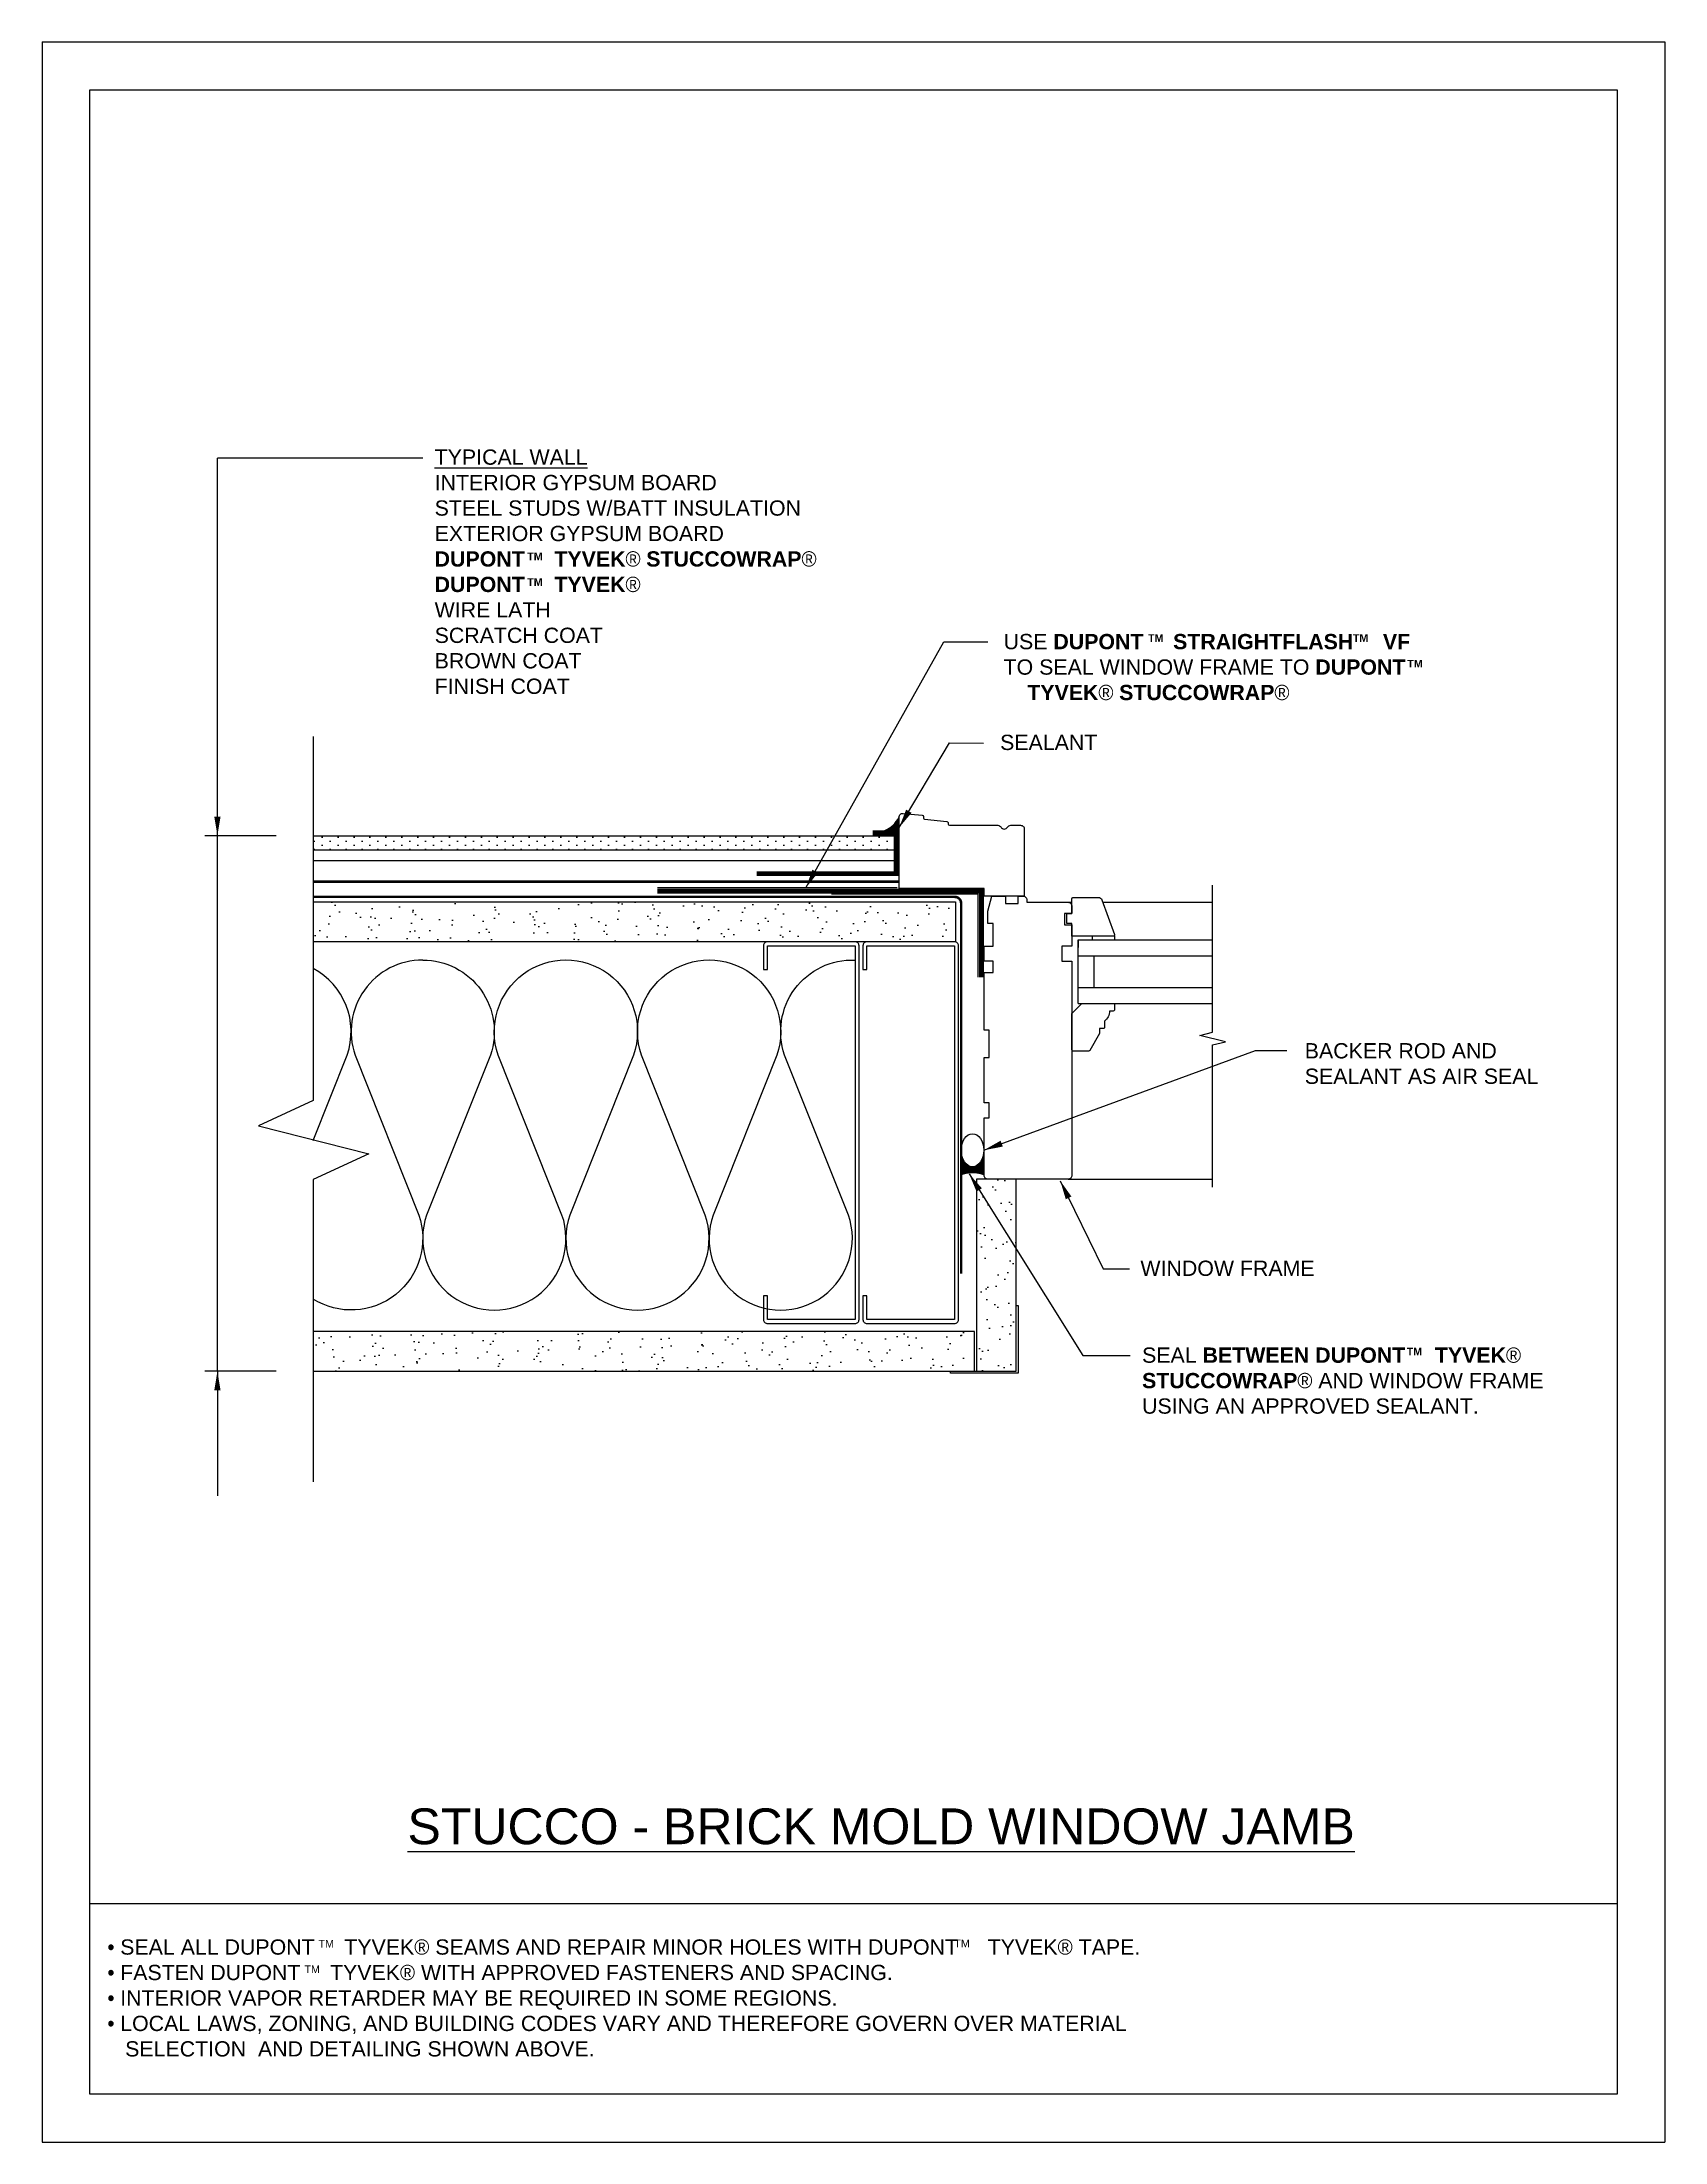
# Model space of a CAD drawing. Extents: x -129 to 26, y 0 to 100.
# Drawn here: x 0 to 25.5, y 0 to 33 of the extents above; entities that cross this region are included whole.
import ezdxf

# ---------------------------------------------------------------- set-up
doc = ezdxf.new("R2010")
doc.units = 0
doc.header["$LTSCALE"] = 1.5
doc.header["$MEASUREMENT"] = 0
doc.linetypes.add('DASHED', pattern=[0.75, 0.5, -0.25])
doc.layers.get('DEFPOINTS').update_dxf_attribs({"linetype": 'CONTINUOUS'})
for name, color, linetype in [('A-ANNO-TXT0', 252, 'CONTINUOUS'), ('A-BACKER_ROD', 252, 'CONTINUOUS'), ('A-GYP_BOARD', 252, 'CONTINUOUS'), ('A-METAL_STUD', 252, 'CONTINUOUS'), ('A-WINDOW_FRAME', 252, 'CONTINUOUS'), ('CLADDING', 252, 'CONTINUOUS'), ('FLASHING', 252, 'CONTINUOUS'), ('HATCH', 252, 'CONTINUOUS'), ('INSULATION', 40, 'CONTINUOUS'), ('ROOFING', 7, 'CONTINUOUS'), ('STRUCTURE', 252, 'CONTINUOUS'), ('TEXT', 7, 'CONTINUOUS'), ('TYVEK', 160, 'DASHED'), ('W', 7, 'CONTINUOUS')]:
    doc.layers.add(name, color=color, linetype=linetype)
doc.styles.add('DETAILS', font='sanss___.ttf', dxfattribs={"height": 1})
doc.linetypes.add('ZIGZAG', pattern='A,0.0001,-0.2,[131,ltypeshp.shx,S=0.2,R=0,X=-0.2,Y=0],-0.4,[131,ltypeshp.shx,S=0.2,R=180,X=0.2,Y=0],-0.2', length=0.8001)
doc.dimstyles.new('TYVEKDETAILS', dxfattribs={"dimscale": 6, "dimtxt": 1.5, "dimasz": 0.1, "dimexe": 0.75, "dimexo": 0.75, "dimgap": 0.75, "dimtad": 0, "dimtih": 1, "dimtoh": 1, "dimdec": 4, "dimzin": 0, "dimtxsty": 'DETAILS', "dimcen": 0.0625, "dimazin": 3, "dimtfac": 1, "dimtdec": 4, "dimtofl": 0, "dimtmove": 0, "dimatfit": 3, "dimtolj": 1, "dimtzin": 0})

msp = doc.modelspace()

# ---------------------------------------------------------------- hatches: boundary and pattern name
at = {"layer": 'A-ANNO-TXT0', "linetype": 'CONTINUOUS'}
h = msp.add_hatch(dxfattribs=at)
h.set_pattern_fill('DOTS', color=256, scale=2, angle=90, style=0)
h.set_pattern_definition([(90, (15.52775, -5.55952), (-0.125, 0.0625), [0, -0.125])])
h.paths.add_polyline_path([(13.42, 20.528), (4.259, 20.528), (4.259, 20.307), (13.421, 20.307)])
at = {"layer": 'HATCH'}
h = msp.add_hatch(color=7, dxfattribs=at)
h.dxf.hatch_style = 1
edge = h.paths.add_edge_path()
edge.add_arc((13.069, 21.016), 0.443, 292.7922, 333.1165)
edge.add_line((13.465, 20.816), (13.465, 20.608))
edge.add_line((13.465, 20.608), (13.241, 20.608))
h = msp.add_hatch(dxfattribs=at)
h.set_pattern_fill('AR-SAND,_O', color=256, scale=0.25, angle=90)
h.set_pattern_definition([(52.5, (-548.538, -1762.6631), (0.48170594, -0.01574834), [0, -0.38, 0, -0.425, 0, -0.40625]), (82.5, (-548.538, -1762.6631), (0.70553652, 0.44244418), [0, -0.205, 0, -0.3425, 0, -0.13125]), (122.5, (-548.538, -1762.9706), (0.00141476, 0.77853547), [0, -0.125, 0, -0.45, 0, -0.5875]), (132.5, (-548.538, -1762.9706), (0.2194189, 0.75153165), [0, -0.0625, 0, -0.295, 0, -0.3375])])
edge = h.paths.add_edge_path()
edge.add_line((4.259, 19.487), (14.354, 19.487))
edge.add_line((14.354, 19.487), (14.354, 18.862))
edge.add_line((14.354, 18.862), (4.259, 18.862))
h = msp.add_hatch(color=7, dxfattribs=at)
h.dxf.hatch_style = 1
edge = h.paths.add_edge_path()
edge.add_line((14.442, 15.19), (14.442, 15.537))
edge.add_ellipse((14.62, 15.537), major_axis=(0, -0.206), ratio=0.862659, start_angle=-90, end_angle=90)
edge.add_line((14.797, 15.537), (14.797, 15.192))
edge.add_arc((14.622, 14.737), 0.487, 428.9882, 471.6991)
h = msp.add_hatch(dxfattribs=at)
h.set_pattern_fill('AR-SAND,_O', color=256, scale=0.25)
h.set_pattern_definition([(217.5, (1796.83013, 574.9115), (0.01574834, -0.48170594), [0, -0.38, 0, -0.425, 0, -0.40625]), (187.5, (1796.8301, 574.9115), (-0.44244418, -0.70553652), [0, -0.205, 0, -0.3425, 0, -0.13125]), (147.5, (1797.13763, 574.9115), (-0.77853547, -0.00141476), [0, -0.125, 0, -0.45, 0, -0.5875]), (137.5, (1797.1376, 574.9115), (-0.75153165, -0.2194189), [0, -0.0625, 0, -0.295, 0, -0.3375])])
h.paths.add_polyline_path([(14.68, 12.112), (15.305, 12.112), (15.305, 15.13), (14.68, 15.13)])
h = msp.add_hatch(dxfattribs=at)
h.set_pattern_fill('AR-SAND,_O', color=256, scale=0.25, angle=90)
h.set_pattern_definition([(307.5, (-548.4755, 1794.26144), (0.48170594, 0.01574834), [0, -0.38, 0, -0.425, 0, -0.40625]), (277.5, (-548.4755, 1794.26144), (0.70553652, -0.44244418), [0, -0.205, 0, -0.3425, 0, -0.13125]), (237.5, (-548.4755, 1794.56894), (0.00141476, -0.77853547), [0, -0.125, 0, -0.45, 0, -0.5875]), (227.5, (-548.4755, 1794.56894), (0.2194189, -0.75153165), [0, -0.0625, 0, -0.295, 0, -0.3375])])
edge = h.paths.add_edge_path()
edge.add_line((4.259, 12.112), (14.649, 12.112))
edge.add_line((14.649, 12.112), (14.649, 12.737))
edge.add_line((14.649, 12.737), (4.259, 12.737))

# ---------------------------------------------------------------- linework, layer by layer
at = {"layer": 'A-ANNO-TXT0', "linetype": 'CONTINUOUS'}
for p, q in [((13.459, 20.606), (13.459, 20.457)), ((16.123, 19.481), (16.182, 19.481)), ((16.667, 19.481), (18.393, 19.481)), ((16.28, 18.89), (16.28, 18.772)), ((16.28, 18.89), (18.393, 18.89)), ((16.28, 17.89), (16.28, 18.89)), ((16.28, 18.64), (18.393, 18.64)), ((16.53, 18.14), (16.53, 18.64)), ((16.28, 18.162), (16.28, 18.28)), ((16.28, 18.14), (18.393, 18.14)), ((16.28, 17.89), (18.393, 17.89)), ((16.123, 15.13), (18.393, 15.13))]:
    msp.add_line(p, q, dxfattribs=at)
for points in [[(14.942, 18.378), (14.942, 18.555), (14.804, 18.555), (14.804, 18.792), (14.942, 18.792), (14.942, 19.146), (14.863, 19.146), (14.863, 19.343), (14.922, 19.579), (15.139, 19.579), (15.139, 19.461), (15.336, 19.461), (15.336, 19.579), (15.414, 19.579, -0.39391), (15.473, 19.524), (15.473, 19.481), (16.123, 19.481, -0.414214), (16.182, 19.421), (16.182, 19.303), (16.064, 19.303), (16.064, 19.126), (16.182, 19.126), (16.182, 18.792), (16.025, 18.792), (16.025, 18.555), (16.182, 18.555), (16.182, 15.189, -0.414214), (16.123, 15.13), (14.863, 15.13, -0.414214), (14.804, 15.189), (14.804, 16.095), (14.883, 16.095), (14.883, 16.331), (14.804, 16.331), (14.804, 17.04), (14.883, 17.04), (14.883, 17.473), (14.804, 17.473), (14.804, 18.378)], [(16.694, 17.614), (16.694, 17.516, -0.414214), (16.674, 17.496), (16.615, 17.496), (16.615, 17.418), (16.462, 17.152, -0.267949), (16.445, 17.142), (16.202, 17.142, -0.414214), (16.182, 17.162), (16.182, 17.733), (16.34, 17.89), (16.832, 17.89, -0.414214), (16.851, 17.87), (16.851, 17.792, -0.414214), (16.832, 17.772), (16.773, 17.772, -0.236068)]]:
    msp.add_lwpolyline(points, format="xyb", close=True, dxfattribs=at)
msp.add_lwpolyline([(18.393, 15.007), (18.393, 17.24), (18.593, 17.29), (18.193, 17.39), (18.393, 17.44), (18.393, 19.752)], dxfattribs=at)
msp.add_lwpolyline([(16.501, 18.949), (16.501, 18.89), (16.855, 18.89), (16.855, 18.949)], close=True, dxfattribs=at)
msp.add_arc((13.069, 21.016, 0), 0.443, 292.7922, 333.1165, dxfattribs=at)
at = {"layer": 'A-BACKER_ROD', "color": 0}
msp.add_ellipse((14.62, 15.585), major_axis=(0, 0.26), ratio=0.681632, dxfattribs=at)
at = {"layer": 'A-GYP_BOARD', "elevation": 0}
for points in [[(4.259, 19.487), (14.354, 19.487), (14.354, 18.862), (4.259, 18.862)], [(4.259, 12.112), (14.649, 12.112), (14.649, 12.737), (4.259, 12.737)]]:
    msp.add_lwpolyline(points, dxfattribs=at)
for points in [[(14.68, 12.112), (15.305, 12.112), (15.305, 15.13), (14.68, 15.13)], [(14.274, 12.112), (15.305, 12.112), (15.305, 13.143), (15.337, 13.143), (15.337, 12.08), (14.274, 12.08)]]:
    msp.add_lwpolyline(points, close=True, dxfattribs=at)
at = {"layer": 'A-METAL_STUD', "elevation": 0}
for points in [[(11.399, 13.299), (11.337, 13.299), (11.337, 12.924, 0.414214), (11.399, 12.862), (12.774, 12.862, 0.414214), (12.837, 12.924), (12.837, 18.799, 0.414214), (12.774, 18.862), (11.399, 18.862, 0.414214), (11.337, 18.799), (11.337, 18.424), (11.399, 18.424), (11.399, 18.799), (12.774, 18.799), (12.774, 12.924), (11.399, 12.924)], [(12.962, 13.299), (12.899, 13.299), (12.899, 12.924, 0.414214), (12.962, 12.862), (14.337, 12.862, 0.414214), (14.399, 12.924), (14.399, 18.799, 0.414214), (14.337, 18.862), (12.962, 18.862, 0.414214), (12.899, 18.799), (12.899, 18.424), (12.962, 18.424), (12.962, 18.799), (14.337, 18.799), (14.337, 12.924), (12.962, 12.924)]]:
    msp.add_lwpolyline(points, format="xyb", close=True, dxfattribs=at)
at = {"layer": 'A-WINDOW_FRAME'}
for points in [[(13.466, 20.819, -0.442617), (13.53, 20.878), (13.831, 20.849, -0.36397), (13.848, 20.831), (13.85, 20.804, 0.36397), (13.868, 20.786), (14.217, 20.753, -0.36397), (14.235, 20.735), (14.237, 20.71, 0.391392), (14.256, 20.691), (15.017, 20.691, -0.267949), (15.068, 20.662, 0.57735), (15.17, 20.662, -0.267949), (15.221, 20.691), (15.375, 20.691, -0.414214), (15.434, 20.632), (15.434, 19.579), (14.804, 19.579), (14.804, 19.697), (13.466, 19.697)], [(16.833, 18.949), (16.182, 18.949), (16.182, 19.146), (16.103, 19.146), (16.103, 19.303), (16.182, 19.303), (16.182, 19.54, -0.414214), (16.202, 19.559), (16.597, 19.559, -0.315299), (16.653, 19.52), (16.851, 18.975, -0.520567)]]:
    msp.add_lwpolyline(points, format="xyb", close=True, dxfattribs=at)
at = {"layer": 'CLADDING'}
for p, q in [((4.259, 20.528), (13.421, 20.528)), ((13.421, 20.307), (13.42, 20.528)), ((4.259, 20.307), (13.421, 20.307))]:
    msp.add_line(p, q, dxfattribs=at)
at = {"layer": 'CLADDING', "linetype": 'ZIGZAG', "ltscale": 0.2}
msp.add_line((4.259, 20.136), (13.421, 20.136), dxfattribs=at)
at = {"layer": 'DEFPOINTS'}
for p, q in [((0, 33), (0, 0)), ((0, 33), (25.5, 33)), ((25.5, 33), (25.5, 0)), ((0, 0), (25.5, 0))]:
    msp.add_line(p, q, dxfattribs=at)
at = {"layer": 'FLASHING', "const_width": 0.075}
for points in [[(13.421, 20.572), (13.421, 19.931), (11.231, 19.931), (11.231, 19.931)], [(13.051, 20.572), (13.051, 20.572), (13.051, 20.572), (13.459, 20.572)]]:
    msp.add_lwpolyline(points, dxfattribs=at)
at = {"layer": 'INSULATION', "elevation": 0}
for points in [[(5.982, 18.574, 0.51555), (4.918, 17.081), (5.92, 14.567, -0.707841), (4.259, 13.246, -0.707841)], [(5.982, 18.574, -0.51555), (7.045, 17.081), (6.043, 14.567, 1.40437), (8.17, 14.567), (7.168, 17.081, -1.40437), (9.295, 17.081), (8.293, 14.567, 1.40437), (10.42, 14.567), (9.418, 17.081, -1.40437), (11.545, 17.081), (10.543, 14.567, 1.40437), (12.67, 14.567), (11.668, 17.081, -0.527588), (12.774, 18.573)], [(4.259, 15.736), (4.795, 17.081, 0.36955), (4.259, 18.442)]]:
    msp.add_lwpolyline(points, format="xyb", dxfattribs=at)
at = {"layer": 'ROOFING', "color": 253, "const_width": 0.08}
msp.add_lwpolyline([(14.76, 18.304), (14.76, 19.657), (9.668, 19.657)], dxfattribs=at)
at = {"layer": 'ROOFING'}
for points in [[(13.434, 19.707), (9.668, 19.707)], [(14.711, 18.304), (14.711, 19.609), (12.402, 19.609)]]:
    msp.add_lwpolyline(points, dxfattribs=at)
at = {"layer": 'STRUCTURE', "elevation": 0}
msp.add_lwpolyline([(4.259, 22.085), (4.259, 16.366), (3.402, 15.97), (5.133, 15.526), (4.259, 15.123), (4.259, 10.376)], dxfattribs=at)
at = {"layer": 'TEXT'}
for p, q in [((2.756, 12.112, 0), (2.756, 26.461, 0)), ((5.982, 26.461, 0), (2.756, 26.461, 0)), ((3.681, 20.528), (2.557, 20.528)), ((3.681, 12.112, 0), (2.557, 12.112, 0))]:
    msp.add_line(p, q, dxfattribs=at)
at = {"layer": 'TYVEK', "const_width": 0.04}
msp.add_lwpolyline([(13.466, 19.806), (4.259, 19.806)], dxfattribs=at)
at = {"layer": 'TYVEK', "color": 23, "const_width": 0.04}
msp.add_lwpolyline([(14.441, 13.643), (14.441, 19.466, 0.414213), (14.341, 19.566), (4.259, 19.566)], format="xyb", dxfattribs=at)
at = {"layer": 'W', "color": 7}
msp.add_line((0.75, 3.75), (24.75, 3.75), dxfattribs=at)
at = {"layer": 'W'}
msp.add_lwpolyline([(0.75, 32.25), (24.75, 32.25), (24.75, 0.75), (0.75, 0.75)], close=True, dxfattribs=at)

# ---------------------------------------------------------------- texts
at = {"layer": 'TEXT', "style": 'DETAILS'}
for s, insert, char_height, width, attachment_point in [('{\\fArial|b0|i0|c0|p34;\\LTYPICAL WALL\\P}INTERIOR GYPSUM BOARD\\PSTEEL STUDS W/BATT INSULATION\\PEXTERIOR GYPSUM BOARD\\P{\\fSansSerif|b1|i0|c2|p2;DUPONT     TYVEK\\fSymbol|b0|i0|c2|p18;â \\fSansSerif|b1|i0|c2|p2;STUCCOWRAP\\fSymbol|b0|i0|c2|p18;â}\\P{\\fSansSerif|b1|i0|c2|p2;DUPONT     TYVEK\\fSymbol|b0|i0|c2|p18;â }\\PWIRE LATH\\PSCRATCH COAT\\PBROWN COAT\\PFINISH COAT', (6.169, 26.597, 0), 0.24, 8.65986, 1), ('USE{\\fSansSerif|b1|i0|c2|p2; DUPONT     STRAIGHTFLASH     VF\\P}TO SEAL WINDOW FRAME TO{\\fSansSerif|b1|i0|c2|p2; DUPONT     \\fArial|b1|i0|c0|p34;TYVEK\\fSymbol|b0|i0|c2|p18;â \\fSansSerif|b1|i0|c2|p2;STUCCOWRAP\\fSymbol|b0|i0|c2|p18;â}', (15.108, 23.698, 0), 0.24, 6.33614, 1), ('SEALANT', (16.581, 22.114), 0.24, 8.65986, 3), ('BACKER ROD AND SEALANT AS AIR SEAL', (19.84, 16.624, 0), 0.24, 4.34945, 7), ('WINDOW FRAME', (17.258, 13.85, 0), 0.24, 8.65986, 1), ('SEAL{\\fSansSerif|b1|i0|c2|p2; BETWEEN DUPONT     \\fArial|b1|i0|c0|p34;TYVEK\\fSymbol|b0|i0|c2|p18;â }\\P{\\fSansSerif|b1|i0|c2|p2;STUCCOWRAP\\fSymbol|b0|i0|c2|p18;â} AND WINDOW FRAME USING AN APPROVED SEALANT.', (17.284, 12.485, 0), 0.24, 6.55797, 1), ('{\\LSTUCCO - BRICK MOLD WINDOW JAMB}', (5.742, 5.242), 0.5625, 15.9037, 1), ('{\\fSymbol|b0|i0|c2|p18;· }SEAL ALL DUPONT     TYVEK{\\fSymbol|b0|i0|c2|p18;â} SEAMS AND REPAIR MINOR HOLES WITH DUPONT     TYVEK{\\fSymbol|b0|i0|c2|p18;â} TAPE.\\P{\\fSymbol|b0|i0|c2|p18;· }FASTEN DUPONT     TYVEK{\\fSymbol|b0|i0|c2|p18;â} WITH APPROVED FASTENERS AND SPACING.\\P{\\fSymbol|b0|i0|c2|p18;· }INTERIOR VAPOR RETARDER MAY BE REQUIRED IN SOME REGIONS.\\P{\\fSymbol|b0|i0|c2|p18;· }LOCAL LAWS, ZONING, AND BUILDING CODES VARY AND THEREFORE GOVERN OVER MATERIAL \\P   SELECTION  AND DETAILING SHOWN ABOVE.', (1.027, 3.184), 0.24, 17.74582, 1), ('TM', (4.345, 3.176), 0.12, 8.31, 1), ('TM', (14.335, 3.18), 0.12, 8.31, 1), ('TM', (4.124, 2.774), 0.12, 8.31, 1)]:
    msp.add_mtext(s, dxfattribs=dict(at, insert=insert, char_height=char_height, width=width, attachment_point=attachment_point))
at = {"layer": 'TEXT', "char_height": 0.12, "attachment_point": 4, "style": 'DETAILS'}
for insert in [(7.624, 24.917, 0), (7.624, 24.514, 0), (17.378, 23.634, 0), (20.596, 23.634, 0), (21.451, 23.231, 0), (21.442, 12.421, 0)]:
    msp.add_mtext('{\\fSansSerif|b1|i0|c2|p2;TM}', dxfattribs=dict(at, insert=insert))

# ---------------------------------------------------------------- leaders
at = {"layer": 'TEXT'}
for points in [[(12.001, 19.707, 0), (14.17, 23.576, 0), (14.861, 23.576, 0)], [(2.756, 20.528), (2.756, 22.755)], [(13.466, 20.654), (14.258, 21.987), (14.795, 21.982)], [(14.797, 15.585), (19.064, 17.154), (19.561, 17.154)], [(14.566, 15.215, 0), (16.353, 12.359, 0), (17.096, 12.358, 0)], [(15.998, 15.106, 0), (16.673, 13.72, 0), (17.087, 13.72, 0)], [(2.756, 12.112, 0), (2.756, 10.156, 0)]]:
    msp.add_leader(points, dimstyle='TYVEKDETAILS', override={"dimscale": 3, "dimfxl": 3}, dxfattribs=at)

doc.saveas('drawing.dxf')
